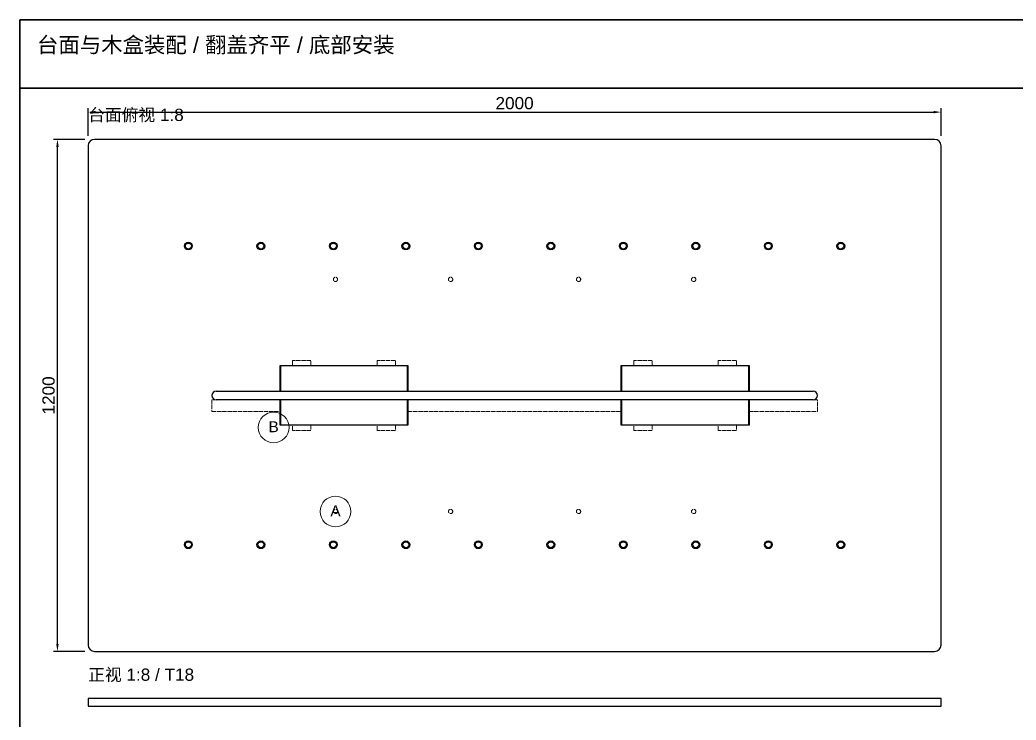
# Model space of a CAD drawing. Header units: millimetres. Extents: x 5 to 252589, y 5 to 415.
# Drawn here: x 12005 to 12297, y 209.9 to 415 of the extents above; entities that cross this region are included whole.
import ezdxf

# ---------------------------------------------------------------- set-up
doc = ezdxf.new("R2010")
doc.units = ezdxf.units.MM
doc.linetypes.add('DASHED', pattern=[1.524, 1.27, -0.254])
for name, color, linetype, lineweight in [('DIM', 7, 'Continuous', 13), ('FRAME', 7, 'Continuous', 35), ('HIDDEN', 8, 'DASHED', 13), ('NOTE', 7, 'Continuous', 18), ('OUTLINE', 7, 'Continuous', 25)]:
    doc.layers.add(name, color=color, linetype=linetype, lineweight=lineweight)
doc.styles.add('CN', font='Arial Unicode.ttf')
doc.dimstyles.new('V8', dxfattribs={"dimtxt": 3.6, "dimasz": 2.2, "dimexe": 1.2, "dimexo": 1, "dimgap": 0.8, "dimtad": 1, "dimlfac": 8, "dimdsep": 46, "dimtxsty": 'CN', "dimcen": 2.5, "dimclrd": 7, "dimclre": 7, "dimclrt": 7, "dimazin": 3, "dimtfac": 1, "dimtmove": 0, "dimatfit": 3})

msp = doc.modelspace()

# ---------------------------------------------------------------- linework, layer by layer
at = {"layer": 'DIM'}
for centre in [(12079.375, 295.625), (12097.5, 271)]:
    msp.add_circle(centre, 4.5, dxfattribs=at)
at = {"layer": 'FRAME'}
msp.add_line((12005, 395), (12589, 395), dxfattribs=at)
msp.add_lwpolyline([(12005, 5), (12589, 5), (12589, 415), (12005, 415)], close=True, dxfattribs=at)
at = {"layer": 'HIDDEN'}
for points in [[(12084.94609, 313.75), (12090.30391, 313.75), (12090.30391, 315.23828), (12084.94609, 315.23828)], [(12109.69609, 313.75), (12115.05391, 313.75), (12115.05391, 315.23828), (12109.69609, 315.23828)], [(12184.94609, 313.75), (12190.30391, 313.75), (12190.30391, 315.23828), (12184.94609, 315.23828)], [(12209.69609, 313.75), (12215.05391, 313.75), (12215.05391, 315.23828), (12209.69609, 315.23828)], [(12061.25, 300.25), (12081.25, 300.25), (12081.25, 303.75), (12061.25, 303.75)], [(12118.75, 300.25), (12181.25, 300.25), (12181.25, 303.75), (12118.75, 303.75)], [(12218.75, 300.25), (12238.75, 300.25), (12238.75, 303.75), (12218.75, 303.75)], [(12084.94609, 296.25), (12090.30391, 296.25), (12090.30391, 294.76172), (12084.94609, 294.76172)], [(12109.69609, 296.25), (12115.05391, 296.25), (12115.05391, 294.76172), (12109.69609, 294.76172)], [(12184.94609, 296.25), (12190.30391, 296.25), (12190.30391, 294.76172), (12184.94609, 294.76172)], [(12209.69609, 296.25), (12215.05391, 296.25), (12215.05391, 294.76172), (12209.69609, 294.76172)]]:
    msp.add_lwpolyline(points, close=True, dxfattribs=at)
for centre in [(12097.5, 339), (12131.25, 339), (12168.75, 339), (12202.5, 339), (12097.5, 271), (12131.25, 271), (12168.75, 271), (12202.5, 271)]:
    msp.add_circle(centre, 0.625, dxfattribs=at)
at = {"layer": 'OUTLINE'}
for p, q in [((12273.125, 380), (12026.875, 380)), ((12025, 378.125), (12025, 231.875)), ((12275, 231.875), (12275, 378.125)), ((12026.875, 230), (12273.125, 230))]:
    msp.add_line(p, q, dxfattribs=at)
for points in [[(12062.5, 306.25), (12081.25, 306.25), (12081.25, 313.75), (12118.75, 313.75), (12118.75, 306.25), (12181.25, 306.25), (12181.25, 313.75), (12218.75, 313.75), (12218.75, 306.25), (12237.5, 306.25)], [(12237.5, 303.75), (12218.75, 303.75), (12218.75, 296.25), (12181.25, 296.25), (12181.25, 303.75), (12118.75, 303.75), (12118.75, 296.25), (12081.25, 296.25), (12081.25, 303.75), (12062.5, 303.75)]]:
    msp.add_lwpolyline(points, dxfattribs=at)
for points in [[(12081.375, 306.25), (12118.625, 306.25), (12118.625, 313.65), (12081.375, 313.65)], [(12181.375, 306.25), (12218.625, 306.25), (12218.625, 313.65), (12181.375, 313.65)], [(12081.375, 296.35), (12118.625, 296.35), (12118.625, 303.75), (12081.375, 303.75)], [(12181.375, 296.35), (12218.625, 296.35), (12218.625, 303.75), (12181.375, 303.75)], [(12025, 214), (12275, 214), (12275, 216.25), (12025, 216.25)]]:
    msp.add_lwpolyline(points, close=True, dxfattribs=at)
for centre, radius in [((12054.375, 348.75), 1.1375), ((12054.375, 348.75), 0.875), ((12075.625, 348.75), 1.1375), ((12075.625, 348.75), 0.875), ((12096.875, 348.75), 1.1375), ((12096.875, 348.75), 0.875), ((12118.125, 348.75), 1.1375), ((12118.125, 348.75), 0.875), ((12139.375, 348.75), 1.1375), ((12139.375, 348.75), 0.875), ((12160.625, 348.75), 1.1375), ((12160.625, 348.75), 0.875), ((12181.875, 348.75), 1.1375), ((12181.875, 348.75), 0.875), ((12203.125, 348.75), 1.1375), ((12203.125, 348.75), 0.875), ((12224.375, 348.75), 1.1375), ((12224.375, 348.75), 0.875), ((12245.625, 348.75), 1.1375), ((12245.625, 348.75), 0.875), ((12054.375, 261.25), 1.1375), ((12054.375, 261.25), 0.875), ((12075.625, 261.25), 1.1375), ((12075.625, 261.25), 0.875), ((12096.875, 261.25), 1.1375), ((12096.875, 261.25), 0.875), ((12118.125, 261.25), 1.1375), ((12118.125, 261.25), 0.875), ((12139.375, 261.25), 1.1375), ((12139.375, 261.25), 0.875), ((12160.625, 261.25), 1.1375), ((12160.625, 261.25), 0.875), ((12181.875, 261.25), 1.1375), ((12181.875, 261.25), 0.875), ((12203.125, 261.25), 1.1375), ((12203.125, 261.25), 0.875), ((12224.375, 261.25), 1.1375), ((12224.375, 261.25), 0.875), ((12245.625, 261.25), 1.1375), ((12245.625, 261.25), 0.875)]:
    msp.add_circle(centre, radius, dxfattribs=at)
for centre, radius, start, end in [((12026.875, 378.125), 1.875, 90, 180), ((12273.125, 378.125), 1.875, 0, 90), ((12062.5, 305), 1.25, 90, 270), ((12237.5, 305), 1.25, 270, 90), ((12026.875, 231.875), 1.875, 180, 270), ((12273.125, 231.875), 1.875, 270, 360)]:
    msp.add_arc(centre, radius, start, end, dxfattribs=at)

# ---------------------------------------------------------------- texts
at = {"layer": 'NOTE', "style": 'CN'}
for s, insert, char_height, width, attachment_point in [('台面与木盒装配 / 翻盖齐平 / 底部安装', (12010, 410), 4.6, 484, 1), ('台面俯视 1:8', (12025, 389), 3.6, 180, 1), ('B', (12079.375, 295.825), 3.2, 9, 5), ('A', (12097.5, 271.2), 3.2, 9, 5), ('正视 1:8 / T18', (12025, 225), 3.6, 180, 1)]:
    msp.add_mtext(s, dxfattribs=dict(at, insert=insert, char_height=char_height, width=width, attachment_point=attachment_point))

# ---------------------------------------------------------------- dimensions: what is measured, and where the dimension line sits
at = {"layer": 'DIM'}
msp.add_linear_dim(base=(12025, 388), p1=(12025, 380), p2=(12275, 380), dimstyle='V8', dxfattribs=at).render()
msp.add_linear_dim(base=(12016, 230), p1=(12025, 230), p2=(12025, 380), angle=90, dimstyle='V8', dxfattribs=at).render()

doc.saveas('drawing.dxf')
